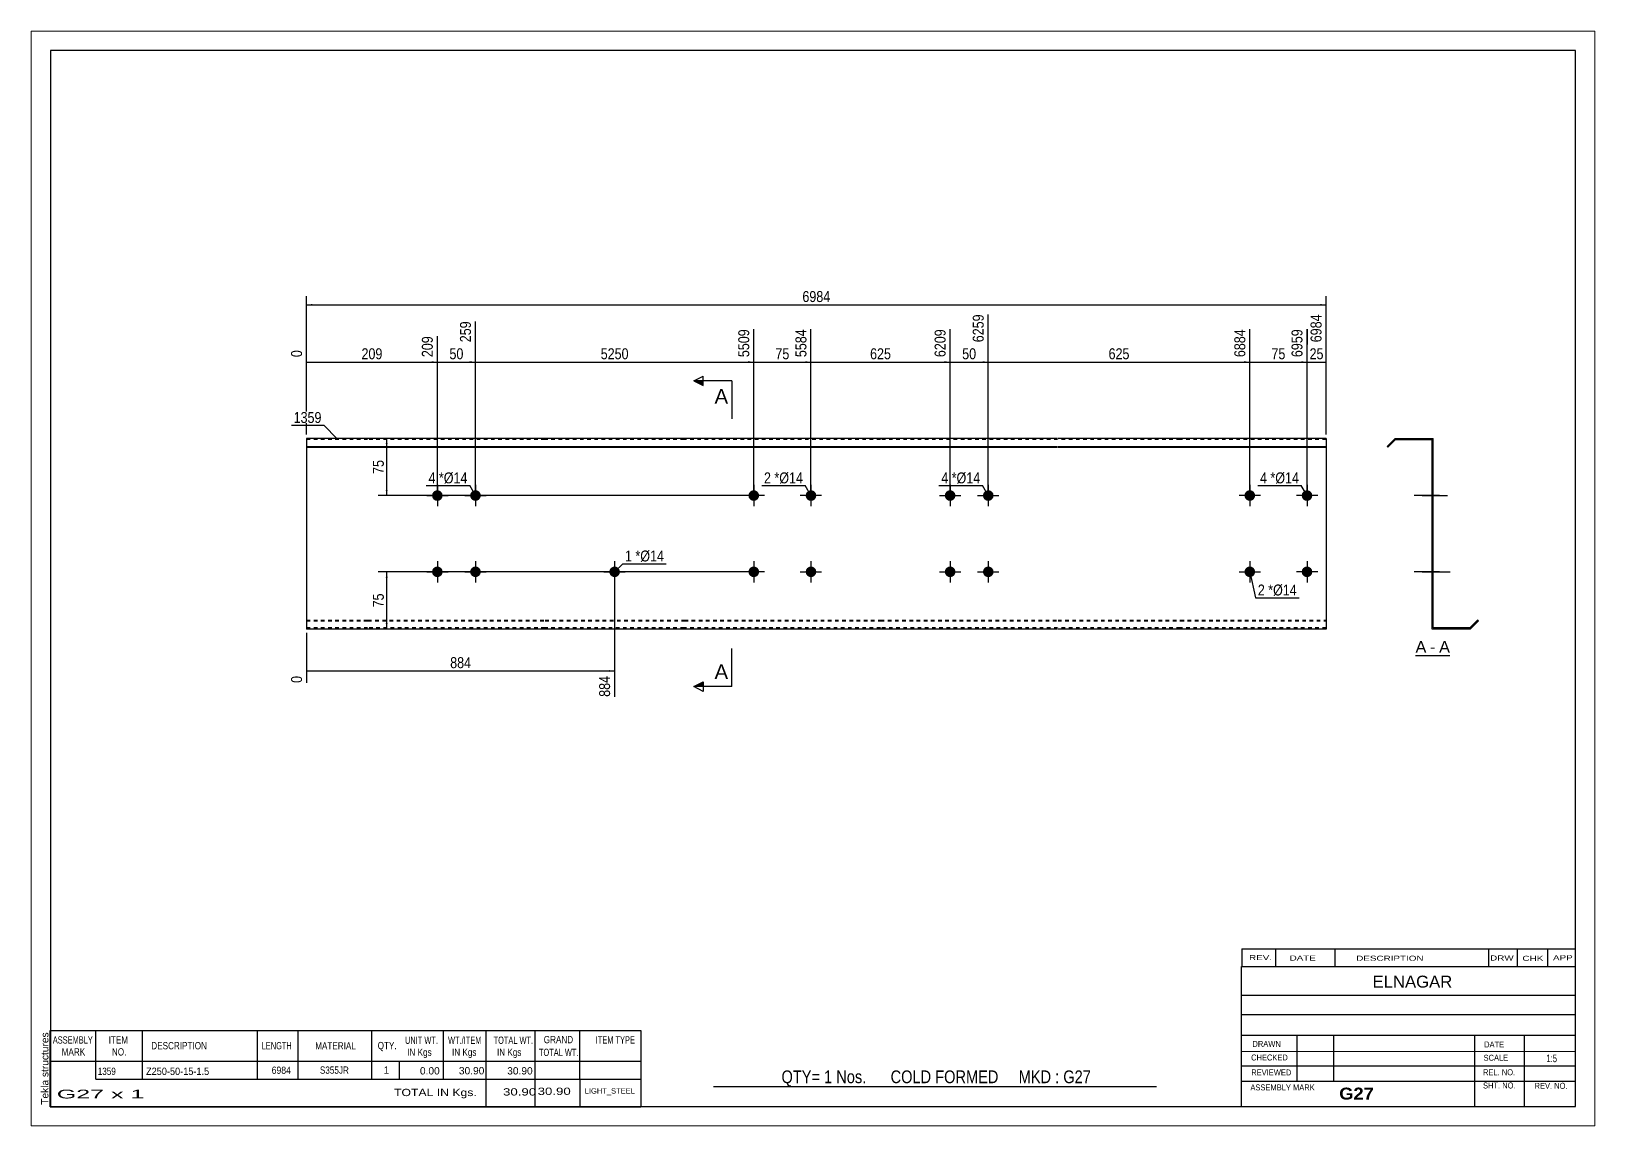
# Paper-space layout 'Layout1' of a CAD drawing. Header units: millimetres. Extents: x 0 to 410, y 0 to 287.
# The model-space entities are those that its viewports show. They can reach past a viewport. Long polylines and large blocks are cut down to what shows.
import ezdxf

# ---------------------------------------------------------------- set-up
doc = ezdxf.new("R2010")
doc.units = ezdxf.units.MM
doc.linetypes.add('DXK_LINE_DOT1', pattern=[1.8814, 0.9407, -0.9407])
doc.layers.add('Viewport layer', color=7, linetype='Continuous', plot=False)
doc.styles.add('Arial', font='ARIAL.TTF', dxfattribs={"height": 0.2})
doc.styles.add('Arial Bold', font='ARIALBD.TTF', dxfattribs={"height": 0.2})
doc.styles.add('Arial Narrow', font='ARIALN.TTF', dxfattribs={"height": 0.2})

# ---------------------------------------------------------------- blocks, each defined once
blk = doc.blocks.new('Unknown-629090250-1645')
at = {"color": 5, "linetype": 'Continuous'}
for p, q in [((332.8, 126.75), (-67.2, 126.75)), ((-67.2, 126.75), (-67.2, -150.25)), ((332.8, -150.25), (332.8, 126.75)), ((-67.2, -150.25), (332.8, -150.25))]:
    blk.add_line(p, q, dxfattribs=at)
at = {"color": 174, "linetype": 'Continuous', "style": 'Arial'}
blk.add_text('Tekla structures', height=1.9102, rotation=90, dxfattribs=at).set_placement((-67.7, -149.75))
blk = doc.blocks.new('Unknown-629090250-12 - 1232')
at = {"color": 7, "linetype": 'Continuous'}
blk.add_line((290.8, -31.95), (299.83, -31.95), dxfattribs=at)
at = {"color": 0, "linetype": 'Continuous'}
blk.add_wipeout([(293.65, -31.2), (293.65, -28), (290.8, -28), (290.8, -31.2)], dxfattribs=at)
blk.add_wipeout([(296.03, -31.2), (296.03, -28), (294.61, -28), (294.61, -31.2)], dxfattribs=at)
at = {"color": 96, "linetype": 'Continuous', "style": 'Arial'}
blk.add_text('A', height=3.06, dxfattribs=at).set_placement((290.8, -31.2))
at = {"color": 0, "linetype": 'Continuous'}
blk.add_wipeout([(299.83, -31.2), (299.83, -28), (296.99, -28), (296.99, -31.2)], dxfattribs=at)
at = {"color": 96, "linetype": 'Continuous', "style": 'Arial'}
for s, p in [('A', (296.99, -31.2)), ('-', (294.61, -31.2))]:
    blk.add_text(s, height=3.06, dxfattribs=at).set_placement(p)
blk = doc.blocks.new('Bolt-629090250-1223 - 1203')
at = {"linetype": 'Continuous'}
blk.add_hatch(color=3, dxfattribs=at).paths.add_polyline_path([(133.67, 10, -1), (130.87, 10, -1)])
at = {"color": 3, "linetype": 'Continuous'}
for p, q in [((132.27, 12.8), (132.27, 7.2)), ((135.07, 10), (129.47, 10))]:
    blk.add_line(p, q, dxfattribs=at)
blk = doc.blocks.new('Part-629090250-1218 - 1203')
at = {"color": 2, "linetype": 'Continuous'}
for p, q in [((0, 25), (0, -25)), ((16, 25), (0, 25)), ((62.49, 25), (16.1, 25)), ((98.98, 25), (62.59, 25)), ((150.46, 25), (99.08, 25)), ((196.95, 25), (150.56, 25)), ((229.05, 25), (197.05, 25)), ((267.35, 25), (229.15, 25)), ((267.35, 25), (267.35, -25)), ((0, 22.88), (16, 22.88)), ((0, 22.67), (16, 22.67)), ((16.1, 22.88), (62.49, 22.88)), ((16.1, 22.67), (62.49, 22.67)), ((62.59, 22.88), (98.98, 22.88)), ((62.59, 22.67), (98.98, 22.67)), ((99.08, 22.88), (150.46, 22.88)), ((99.08, 22.67), (150.46, 22.67)), ((150.56, 22.88), (196.95, 22.88)), ((150.56, 22.67), (196.95, 22.67)), ((197.05, 22.88), (229.05, 22.88)), ((197.05, 22.67), (229.05, 22.67)), ((229.15, 22.88), (267.35, 22.88)), ((229.15, 22.67), (267.35, 22.67)), ((16, -25), (0, -25)), ((62.49, -25), (16.1, -25)), ((98.98, -25), (62.59, -25)), ((150.46, -25), (99.08, -25)), ((196.95, -25), (150.56, -25)), ((229.05, -25), (197.05, -25)), ((267.35, -25), (229.15, -25))]:
    blk.add_line(p, q, dxfattribs=at)
at = {"color": 7, "linetype": 'DXK_LINE_DOT1'}
for p, q in [((16, 24.7), (0, 24.7)), ((62.49, 24.7), (16.1, 24.7)), ((98.98, 24.7), (62.59, 24.7)), ((150.46, 24.7), (99.08, 24.7)), ((196.95, 24.7), (150.56, 24.7)), ((229.05, 24.7), (197.05, 24.7)), ((267.35, 24.7), (229.15, 24.7)), ((0, -22.67), (16, -22.67)), ((0, -22.88), (16, -22.88)), ((16.1, -22.67), (62.49, -22.67)), ((16.1, -22.88), (62.49, -22.88)), ((62.59, -22.67), (98.98, -22.67)), ((62.59, -22.88), (98.98, -22.88)), ((99.08, -22.67), (150.46, -22.67)), ((99.08, -22.88), (150.46, -22.88)), ((150.56, -22.67), (196.95, -22.67)), ((150.56, -22.88), (196.95, -22.88)), ((197.05, -22.67), (229.05, -22.67)), ((197.05, -22.88), (229.05, -22.88)), ((229.15, -22.67), (267.35, -22.67)), ((229.15, -22.88), (267.35, -22.88)), ((16, -24.7), (0, -24.7)), ((62.49, -24.7), (16.1, -24.7)), ((98.98, -24.7), (62.59, -24.7)), ((150.46, -24.7), (99.08, -24.7)), ((196.95, -24.7), (150.56, -24.7)), ((229.05, -24.7), (197.05, -24.7)), ((267.35, -24.7), (229.15, -24.7))]:
    blk.add_line(p, q, dxfattribs=at)
blk = doc.blocks.new('Bolt-629090250-1219 - 1203')
at = {"linetype": 'Continuous'}
for points in [[(170.16, 10, -1), (167.36, 10, -1)], [(180.16, 10, -1), (177.36, 10, -1)], [(170.16, -10, -1), (167.36, -10, -1)], [(180.16, -10, -1), (177.36, -10, -1)]]:
    blk.add_hatch(color=3, dxfattribs=at).paths.add_polyline_path(points)
at = {"color": 3, "linetype": 'Continuous'}
for p, q in [((168.76, 12.8), (168.76, 7.2)), ((178.76, 12.8), (178.76, 7.2)), ((165.96, 10), (171.56, 10)), ((175.96, 10), (181.56, 10)), ((168.76, -7.2), (168.76, -12.8)), ((178.76, -7.2), (178.76, -12.8)), ((165.96, -10), (171.56, -10)), ((175.96, -10), (181.56, -10))]:
    blk.add_line(p, q, dxfattribs=at)
blk = doc.blocks.new('Bolt-629090250-1220 - 1203')
at = {"linetype": 'Continuous'}
blk.add_hatch(color=3, dxfattribs=at).paths.add_polyline_path([(133.67, -10, -1), (130.87, -10, -1)])
at = {"color": 3, "linetype": 'Continuous'}
for p, q in [((132.27, -7.2), (132.27, -12.8)), ((129.47, -10), (135.07, -10))]:
    blk.add_line(p, q, dxfattribs=at)
blk = doc.blocks.new('Bolt-629090250-1221 - 1203')
at = {"linetype": 'Continuous'}
blk.add_hatch(color=3, dxfattribs=at).paths.add_polyline_path([(248.75, -10, -1), (245.95, -10, -1)])
at = {"color": 3, "linetype": 'Continuous'}
for p, q in [((247.35, -7.2), (247.35, -12.8)), ((244.55, -10), (250.15, -10))]:
    blk.add_line(p, q, dxfattribs=at)
blk = doc.blocks.new('Bolt-629090250-1222 - 1203')
at = {"linetype": 'Continuous'}
blk.add_hatch(color=3, dxfattribs=at).paths.add_polyline_path([(248.75, 10, -1), (245.95, 10, -1)])
at = {"color": 3, "linetype": 'Continuous'}
for p, q in [((247.35, 12.8), (247.35, 7.2)), ((250.15, 10), (244.55, 10))]:
    blk.add_line(p, q, dxfattribs=at)
blk = doc.blocks.new('Bolt-629090250-1224 - 1203')
at = {"linetype": 'Continuous'}
for points in [[(118.67, -10, -1), (115.87, -10, -1)], [(263.75, -10, -1), (260.95, -10, -1)]]:
    blk.add_hatch(color=3, dxfattribs=at).paths.add_polyline_path(points)
at = {"color": 3, "linetype": 'Continuous'}
for p, q in [((117.27, -7.2), (117.27, -12.8)), ((262.35, -7.2), (262.35, -12.8)), ((120.07, -10), (114.47, -10)), ((265.15, -10), (259.55, -10))]:
    blk.add_line(p, q, dxfattribs=at)
blk = doc.blocks.new('Bolt-629090250-1225 - 1203')
at = {"linetype": 'Continuous'}
for points in [[(118.67, 10, -1), (115.87, 10, -1)], [(263.75, 10, -1), (260.95, 10, -1)]]:
    blk.add_hatch(color=3, dxfattribs=at).paths.add_polyline_path(points)
at = {"color": 3, "linetype": 'Continuous'}
for p, q in [((117.27, 12.8), (117.27, 7.2)), ((262.35, 12.8), (262.35, 7.2)), ((120.07, 10), (114.47, 10)), ((265.15, 10), (259.55, 10))]:
    blk.add_line(p, q, dxfattribs=at)
blk = doc.blocks.new('Bolt-629090250-1226 - 1203')
at = {"linetype": 'Continuous'}
for points in [[(35.69, 10, -1), (32.89, 10, -1)], [(45.69, 10, -1), (42.89, 10, -1)], [(35.69, -10, -1), (32.89, -10, -1)], [(45.69, -10, -1), (42.89, -10, -1)]]:
    blk.add_hatch(color=3, dxfattribs=at).paths.add_polyline_path(points)
at = {"color": 3, "linetype": 'Continuous'}
for p, q in [((34.29, 12.8), (34.29, 7.2)), ((44.29, 12.8), (44.29, 7.2)), ((31.49, 10), (37.09, 10)), ((41.49, 10), (47.09, 10)), ((34.29, -7.2), (34.29, -12.8)), ((44.29, -7.2), (44.29, -12.8)), ((31.49, -10), (37.09, -10)), ((41.49, -10), (47.09, -10))]:
    blk.add_line(p, q, dxfattribs=at)
blk = doc.blocks.new('Bolt-629090250-1227 - 1203')
at = {"linetype": 'Continuous'}
blk.add_hatch(color=3, dxfattribs=at).paths.add_polyline_path([(82.18, -10, -1), (79.38, -10, -1)])
at = {"color": 3, "linetype": 'Continuous'}
for p, q in [((80.78, -7.2), (80.78, -12.8)), ((77.98, -10), (83.58, -10))]:
    blk.add_line(p, q, dxfattribs=at)
blk = doc.blocks.new('Bolt-629090250-1240 - 1232')
at = {"linetype": 'Continuous'}
blk.add_hatch(color=3, dxfattribs=at).paths.add_polyline_path([(295.47, -11.4), (295.47, -8.6), (295.17, -8.6), (295.17, -11.4)])
blk.add_hatch(color=3, dxfattribs=at).paths.add_polyline_path([(295.47, -11.4), (295.47, -8.6), (295.17, -8.6), (295.17, -11.4)])
at = {"color": 3, "linetype": 'Continuous'}
for p, q in [((297.07, -10), (290.47, -10)), ((297.07, -10), (290.47, -10)), ((295.47, -8.6), (295.17, -8.6)), ((295.47, -8.6), (295.17, -8.6)), ((295.47, -11.4), (295.17, -11.4)), ((295.47, -11.4), (295.17, -11.4))]:
    blk.add_line(p, q, dxfattribs=at)
blk = doc.blocks.new('Part-629090250-1234 - 1232')
at = {"color": 2, "linetype": 'Continuous'}
for p, q in [((285.47, 25), (283.35, 22.88)), ((283.56, 22.67), (285.59, 24.7)), ((285.47, 25), (295.47, 25)), ((285.59, 24.7), (295.17, 24.7)), ((295.17, -25), (295.17, 24.7)), ((295.47, -24.7), (295.47, 25)), ((283.35, 22.88), (283.56, 22.67)), ((305.04, -24.7), (307.08, -22.67)), ((305.17, -25), (307.29, -22.88)), ((307.29, -22.88), (307.08, -22.67)), ((305.17, -25), (295.17, -25)), ((305.04, -24.7), (295.47, -24.7))]:
    blk.add_line(p, q, dxfattribs=at)
blk = doc.blocks.new('Bolt-629090250-1235 - 1232')
at = {"linetype": 'Continuous'}
for points in [[(295.47, 8.6), (295.47, 11.4), (295.17, 11.4), (295.17, 8.6)], [(295.47, 8.6), (295.47, 11.4), (295.17, 11.4), (295.17, 8.6)], [(295.47, -11.4), (295.47, -8.6), (295.17, -8.6), (295.17, -11.4)], [(295.47, -11.4), (295.47, -8.6), (295.17, -8.6), (295.17, -11.4)]]:
    blk.add_hatch(color=3, dxfattribs=at).paths.add_polyline_path(points)
at = {"color": 3, "linetype": 'Continuous'}
for p, q in [((292.57, 10), (299.17, 10)), ((292.57, 10), (299.17, 10)), ((295.17, 11.4), (295.47, 11.4)), ((295.17, 11.4), (295.47, 11.4)), ((295.17, 8.6), (295.47, 8.6)), ((295.17, 8.6), (295.47, 8.6)), ((292.57, -10), (299.17, -10)), ((292.57, -10), (299.17, -10)), ((295.17, -8.6), (295.47, -8.6)), ((295.17, -8.6), (295.47, -8.6)), ((295.17, -11.4), (295.47, -11.4)), ((295.17, -11.4), (295.47, -11.4))]:
    blk.add_line(p, q, dxfattribs=at)
blk = doc.blocks.new('Bolt-629090250-1236 - 1232')
at = {"linetype": 'Continuous'}
blk.add_hatch(color=3, dxfattribs=at).paths.add_polyline_path([(295.47, -11.4), (295.47, -8.6), (295.17, -8.6), (295.17, -11.4)])
at = {"color": 3, "linetype": 'Continuous'}
for p, q in [((293.27, -10), (299.87, -10)), ((295.17, -8.6), (295.47, -8.6)), ((295.17, -11.4), (295.47, -11.4))]:
    blk.add_line(p, q, dxfattribs=at)
blk = doc.blocks.new('Bolt-629090250-1237 - 1232')
at = {"linetype": 'Continuous'}
blk.add_hatch(color=3, dxfattribs=at).paths.add_polyline_path([(295.47, -11.4), (295.47, -8.6), (295.17, -8.6), (295.17, -11.4)])
at = {"color": 3, "linetype": 'Continuous'}
for p, q in [((293.27, -10), (299.87, -10)), ((295.17, -8.6), (295.47, -8.6)), ((295.17, -11.4), (295.47, -11.4))]:
    blk.add_line(p, q, dxfattribs=at)
blk = doc.blocks.new('Bolt-629090250-1238 - 1232')
at = {"linetype": 'Continuous'}
blk.add_hatch(color=3, dxfattribs=at).paths.add_polyline_path([(295.47, 8.6), (295.47, 11.4), (295.17, 11.4), (295.17, 8.6)])
at = {"color": 3, "linetype": 'Continuous'}
for p, q in [((297.07, 10), (290.47, 10)), ((295.47, 11.4), (295.17, 11.4)), ((295.47, 8.6), (295.17, 8.6))]:
    blk.add_line(p, q, dxfattribs=at)
blk = doc.blocks.new('Bolt-629090250-1239 - 1232')
at = {"linetype": 'Continuous'}
blk.add_hatch(color=3, dxfattribs=at).paths.add_polyline_path([(295.47, 8.6), (295.47, 11.4), (295.17, 11.4), (295.17, 8.6)])
at = {"color": 3, "linetype": 'Continuous'}
for p, q in [((297.07, 10), (290.47, 10)), ((295.47, 11.4), (295.17, 11.4)), ((295.47, 8.6), (295.17, 8.6))]:
    blk.add_line(p, q, dxfattribs=at)
blk = doc.blocks.new('Bolt-629090250-1241 - 1232')
at = {"linetype": 'Continuous'}
blk.add_hatch(color=3, dxfattribs=at).paths.add_polyline_path([(295.47, 8.6), (295.47, 11.4), (295.17, 11.4), (295.17, 8.6)])
blk.add_hatch(color=3, dxfattribs=at).paths.add_polyline_path([(295.47, 8.6), (295.47, 11.4), (295.17, 11.4), (295.17, 8.6)])
at = {"color": 3, "linetype": 'Continuous'}
for p, q in [((297.07, 10), (290.47, 10)), ((297.07, 10), (290.47, 10)), ((295.47, 11.4), (295.17, 11.4)), ((295.47, 11.4), (295.17, 11.4)), ((295.47, 8.6), (295.17, 8.6)), ((295.47, 8.6), (295.17, 8.6))]:
    blk.add_line(p, q, dxfattribs=at)
blk = doc.blocks.new('Bolt-629090250-1242 - 1232')
at = {"linetype": 'Continuous'}
for points in [[(295.47, 8.6), (295.47, 11.4), (295.17, 11.4), (295.17, 8.6)], [(295.47, 8.6), (295.47, 11.4), (295.17, 11.4), (295.17, 8.6)], [(295.47, -11.4), (295.47, -8.6), (295.17, -8.6), (295.17, -11.4)], [(295.47, -11.4), (295.47, -8.6), (295.17, -8.6), (295.17, -11.4)]]:
    blk.add_hatch(color=3, dxfattribs=at).paths.add_polyline_path(points)
at = {"color": 3, "linetype": 'Continuous'}
for p, q in [((292.57, 10), (299.17, 10)), ((292.57, 10), (299.17, 10)), ((295.17, 11.4), (295.47, 11.4)), ((295.17, 11.4), (295.47, 11.4)), ((295.17, 8.6), (295.47, 8.6)), ((295.17, 8.6), (295.47, 8.6)), ((292.57, -10), (299.17, -10)), ((292.57, -10), (299.17, -10)), ((295.17, -8.6), (295.47, -8.6)), ((295.17, -8.6), (295.47, -8.6)), ((295.17, -11.4), (295.47, -11.4)), ((295.17, -11.4), (295.47, -11.4))]:
    blk.add_line(p, q, dxfattribs=at)
blk = doc.blocks.new('Bolt-629090250-1243 - 1232')
at = {"linetype": 'Continuous'}
blk.add_hatch(color=3, dxfattribs=at).paths.add_polyline_path([(295.47, -11.4), (295.47, -8.6), (295.17, -8.6), (295.17, -11.4)])
at = {"color": 3, "linetype": 'Continuous'}
for p, q in [((293.27, -10), (299.87, -10)), ((295.17, -8.6), (295.47, -8.6)), ((295.17, -11.4), (295.47, -11.4))]:
    blk.add_line(p, q, dxfattribs=at)
blk = doc.blocks.new('StraightDimension-629090250-1254 - 1203')
at = {"linetype": 'Continuous'}
blk.add_hatch(color=7, dxfattribs=at).paths.add_polyline_path([(265.85, 45.25), (267.35, 45), (265.85, 44.75)])
at = {"color": 7, "linetype": 'Continuous'}
for p, q in [((267.35, 26), (267.35, 57.51)), ((262.35, 11), (262.35, 53.61)), ((262.35, 45), (267.35, 45))]:
    blk.add_line(p, q, dxfattribs=at)
at = {"color": 0}
blk.add_wipeout([(267.27, 45.15), (267.27, 49.35), (262.42, 49.35), (262.42, 45.15)], dxfattribs=at)
at = {"color": 0, "linetype": 'Continuous'}
blk.add_wipeout([(266.75, 58.11), (262.55, 58.11), (262.55, 49.6), (266.75, 49.6)], dxfattribs=at)
at = {"color": 3, "linetype": 'Continuous', "style": 'Arial Narrow'}
blk.add_text('6984', height=2.863, rotation=90.0002, dxfattribs=at).set_placement((266.15, 50.2))
at = {"color": 3, "style": 'Arial Narrow'}
blk.add_text('25', height=2.863, dxfattribs=at).set_placement((263.02, 45.75))
blk = doc.blocks.new('StraightDimension-629090250-1304 - 1203')
at = {"linetype": 'Continuous'}
for points in [[(20.75, 23.5), (21, 25), (21.25, 23.5)], [(21.25, 11.5), (21, 10), (20.75, 11.5)]]:
    blk.add_hatch(color=7, dxfattribs=at).paths.add_polyline_path(points)
at = {"color": 7, "linetype": 'Continuous'}
for p, q in [((33.29, 25), (18.75, 25)), ((21, 10), (21, 25)), ((116.27, 10), (18.75, 10))]:
    blk.add_line(p, q, dxfattribs=at)
at = {"color": 0}
blk.add_wipeout([(20.85, 19.93), (16.65, 19.93), (16.65, 15.07), (20.85, 15.07)], dxfattribs=at)
at = {"color": 3, "style": 'Arial Narrow'}
blk.add_text('75', height=2.863, rotation=90.0002, dxfattribs=at).set_placement((20.25, 15.67))
blk = doc.blocks.new('StraightDimension-629090250-1255 - 1203')
at = {"linetype": 'Continuous'}
blk.add_hatch(color=7, dxfattribs=at).paths.add_polyline_path([(260.85, 45.25), (262.35, 45), (260.85, 44.75)])
at = {"color": 7, "linetype": 'Continuous'}
for p, q in [((247.35, 11), (247.35, 53.61)), ((262.35, 11), (262.35, 53.61)), ((247.35, 45), (262.35, 45))]:
    blk.add_line(p, q, dxfattribs=at)
at = {"color": 0}
blk.add_wipeout([(257.27, 45.15), (257.27, 49.35), (252.42, 49.35), (252.42, 45.15)], dxfattribs=at)
at = {"color": 0, "linetype": 'Continuous'}
blk.add_wipeout([(261.75, 54.21), (257.55, 54.21), (257.55, 45.7), (261.75, 45.7)], dxfattribs=at)
at = {"color": 3, "linetype": 'Continuous', "style": 'Arial Narrow'}
blk.add_text('6959', height=2.863, rotation=90.0002, dxfattribs=at).set_placement((261.15, 46.3))
at = {"color": 3, "style": 'Arial Narrow'}
blk.add_text('75', height=2.863, dxfattribs=at).set_placement((253.02, 45.75))
blk = doc.blocks.new('StraightDimension-629090250-1256 - 1203')
at = {"linetype": 'Continuous'}
blk.add_hatch(color=7, dxfattribs=at).paths.add_polyline_path([(245.85, 45.25), (247.35, 45), (245.85, 44.75)])
at = {"color": 7, "linetype": 'Continuous'}
for p, q in [((178.76, 11), (178.76, 57.51)), ((247.35, 11), (247.35, 53.61)), ((178.76, 45), (247.35, 45))]:
    blk.add_line(p, q, dxfattribs=at)
at = {"color": 0, "linetype": 'Continuous'}
blk.add_wipeout([(246.75, 54.21), (242.55, 54.21), (242.55, 45.7), (246.75, 45.7)], dxfattribs=at)
at = {"color": 0}
blk.add_wipeout([(216.39, 45.15), (216.39, 49.35), (209.71, 49.35), (209.71, 45.15)], dxfattribs=at)
at = {"color": 3, "linetype": 'Continuous', "style": 'Arial Narrow'}
blk.add_text('6884', height=2.863, rotation=90.0002, dxfattribs=at).set_placement((246.15, 46.3))
at = {"color": 3, "style": 'Arial Narrow'}
blk.add_text('625', height=2.863, dxfattribs=at).set_placement((210.31, 45.75))
blk = doc.blocks.new('StraightDimension-629090250-1257 - 1203')
at = {"linetype": 'Continuous'}
blk.add_hatch(color=7, dxfattribs=at).paths.add_polyline_path([(177.26, 45.25), (178.76, 45), (177.26, 44.75)])
at = {"color": 7, "linetype": 'Continuous'}
for p, q in [((178.76, 11), (178.76, 57.51)), ((168.76, 11), (168.76, 53.61)), ((168.76, 45), (178.76, 45))]:
    blk.add_line(p, q, dxfattribs=at)
at = {"color": 0}
blk.add_wipeout([(176.19, 45.15), (176.19, 49.35), (171.33, 49.35), (171.33, 45.15)], dxfattribs=at)
at = {"color": 0, "linetype": 'Continuous'}
blk.add_wipeout([(178.16, 58.11), (173.96, 58.11), (173.96, 49.6), (178.16, 49.6)], dxfattribs=at)
at = {"color": 3, "linetype": 'Continuous', "style": 'Arial Narrow'}
blk.add_text('6259', height=2.863, rotation=90.0002, dxfattribs=at).set_placement((177.56, 50.2))
at = {"color": 3, "style": 'Arial Narrow'}
blk.add_text('50', height=2.863, dxfattribs=at).set_placement((171.93, 45.75))
blk = doc.blocks.new('StraightDimension-629090250-1258 - 1203')
at = {"linetype": 'Continuous'}
blk.add_hatch(color=7, dxfattribs=at).paths.add_polyline_path([(167.26, 45.25), (168.76, 45), (167.26, 44.75)])
at = {"color": 7, "linetype": 'Continuous'}
for p, q in [((132.27, 11), (132.27, 53.61)), ((168.76, 11), (168.76, 53.61)), ((132.27, 45), (168.76, 45))]:
    blk.add_line(p, q, dxfattribs=at)
at = {"color": 0, "linetype": 'Continuous'}
blk.add_wipeout([(168.16, 54.21), (163.96, 54.21), (163.96, 45.7), (168.16, 45.7)], dxfattribs=at)
at = {"color": 0}
blk.add_wipeout([(153.86, 45.15), (153.86, 49.35), (147.17, 49.35), (147.17, 45.15)], dxfattribs=at)
at = {"color": 3, "linetype": 'Continuous', "style": 'Arial Narrow'}
blk.add_text('6209', height=2.863, rotation=90.0002, dxfattribs=at).set_placement((167.56, 46.3))
at = {"color": 3, "style": 'Arial Narrow'}
blk.add_text('625', height=2.863, dxfattribs=at).set_placement((147.77, 45.75))
blk = doc.blocks.new('StraightDimension-629090250-1259 - 1203')
at = {"linetype": 'Continuous'}
blk.add_hatch(color=7, dxfattribs=at).paths.add_polyline_path([(130.77, 45.25), (132.27, 45), (130.77, 44.75)])
at = {"color": 7, "linetype": 'Continuous'}
for p, q in [((117.27, 11), (117.27, 53.61)), ((132.27, 11), (132.27, 53.61)), ((117.27, 45), (132.27, 45))]:
    blk.add_line(p, q, dxfattribs=at)
at = {"color": 0}
blk.add_wipeout([(127.2, 45.15), (127.2, 49.35), (122.34, 49.35), (122.34, 45.15)], dxfattribs=at)
at = {"color": 0, "linetype": 'Continuous'}
blk.add_wipeout([(131.67, 54.21), (127.47, 54.21), (127.47, 45.7), (131.67, 45.7)], dxfattribs=at)
at = {"color": 3, "linetype": 'Continuous', "style": 'Arial Narrow'}
blk.add_text('5584', height=2.863, rotation=90.0002, dxfattribs=at).set_placement((131.07, 46.3))
at = {"color": 3, "style": 'Arial Narrow'}
blk.add_text('75', height=2.863, dxfattribs=at).set_placement((122.94, 45.75))
blk = doc.blocks.new('StraightDimension-629090250-1260 - 1203')
at = {"linetype": 'Continuous'}
blk.add_hatch(color=7, dxfattribs=at).paths.add_polyline_path([(115.77, 45.25), (117.27, 45), (115.77, 44.75)])
at = {"color": 7, "linetype": 'Continuous'}
for p, q in [((44.29, 11), (44.29, 55.68)), ((117.27, 11), (117.27, 53.61)), ((44.29, 45), (117.27, 45))]:
    blk.add_line(p, q, dxfattribs=at)
at = {"color": 0, "linetype": 'Continuous'}
blk.add_wipeout([(116.67, 54.21), (112.47, 54.21), (112.47, 45.7), (116.67, 45.7)], dxfattribs=at)
at = {"color": 0}
blk.add_wipeout([(85.04, 45.15), (85.04, 49.35), (76.53, 49.35), (76.53, 45.15)], dxfattribs=at)
at = {"color": 3, "linetype": 'Continuous', "style": 'Arial Narrow'}
blk.add_text('5509', height=2.863, rotation=90.0002, dxfattribs=at).set_placement((116.07, 46.3))
at = {"color": 3, "style": 'Arial Narrow'}
blk.add_text('5250', height=2.863, dxfattribs=at).set_placement((77.13, 45.75))
blk = doc.blocks.new('StraightDimension-629090250-1261 - 1203')
at = {"linetype": 'Continuous'}
blk.add_hatch(color=7, dxfattribs=at).paths.add_polyline_path([(42.79, 45.25), (44.29, 45), (42.79, 44.75)])
at = {"color": 7, "linetype": 'Continuous'}
for p, q in [((44.29, 11), (44.29, 55.68)), ((34.29, 11), (34.29, 51.78)), ((34.29, 45), (44.29, 45))]:
    blk.add_line(p, q, dxfattribs=at)
at = {"color": 0}
blk.add_wipeout([(41.72, 45.15), (41.72, 49.35), (36.87, 49.35), (36.87, 45.15)], dxfattribs=at)
at = {"color": 0, "linetype": 'Continuous'}
blk.add_wipeout([(43.69, 56.28), (39.49, 56.28), (39.49, 49.6), (43.69, 49.6)], dxfattribs=at)
at = {"color": 3, "linetype": 'Continuous', "style": 'Arial Narrow'}
blk.add_text('259', height=2.863, rotation=90.0002, dxfattribs=at).set_placement((43.09, 50.2))
at = {"color": 3, "style": 'Arial Narrow'}
blk.add_text('50', height=2.863, dxfattribs=at).set_placement((37.47, 45.75))
blk = doc.blocks.new('StraightDimension-629090250-1262 - 1203')
at = {"linetype": 'Continuous'}
blk.add_hatch(color=7, dxfattribs=at).paths.add_polyline_path([(32.79, 45.25), (34.29, 45), (32.79, 44.75)])
at = {"color": 7, "linetype": 'Continuous'}
for p, q in [((34.29, 11), (34.29, 51.78)), ((0, 26), (0, 48.13)), ((0, 45), (34.29, 45))]:
    blk.add_line(p, q, dxfattribs=at)
at = {"color": 0}
blk.add_wipeout([(20.49, 45.15), (20.49, 49.35), (13.8, 49.35), (13.8, 45.15)], dxfattribs=at)
at = {"color": 0, "linetype": 'Continuous'}
for points in [[(33.69, 52.38), (29.49, 52.38), (29.49, 45.7), (33.69, 45.7)], [(-0.6, 48.73), (-4.8, 48.73), (-4.8, 45.7), (-0.6, 45.7)]]:
    blk.add_wipeout(points, dxfattribs=at)
at = {"color": 3, "linetype": 'Continuous', "style": 'Arial Narrow'}
for s, height, p in [('209', 2.863, (33.09, 46.3)), ('0', 2.86, (-1.2, 46.3))]:
    blk.add_text(s, height=height, rotation=90.0002, dxfattribs=at).set_placement(p)
at = {"color": 3, "style": 'Arial Narrow'}
blk.add_text('209', height=2.863, dxfattribs=at).set_placement((14.4, 45.75))
blk = doc.blocks.new('StraightDimension-629090250-1299 - 1203')
at = {"linetype": 'Continuous'}
blk.add_hatch(color=7, dxfattribs=at).paths.add_polyline_path([(79.28, -35.75), (80.78, -36), (79.28, -36.25)])
at = {"color": 7, "linetype": 'Continuous'}
for p, q in [((80.78, -11), (80.78, -42.78)), ((0, -26), (0, -39.13)), ((0, -36), (80.78, -36))]:
    blk.add_line(p, q, dxfattribs=at)
at = {"color": 0}
blk.add_wipeout([(43.73, -35.85), (43.73, -31.65), (37.05, -31.65), (37.05, -35.85)], dxfattribs=at)
at = {"color": 0, "linetype": 'Continuous'}
for points in [[(-0.6, -36.7), (-4.8, -36.7), (-4.8, -39.73), (-0.6, -39.73)], [(80.18, -36.7), (75.98, -36.7), (75.98, -43.38), (80.18, -43.38)]]:
    blk.add_wipeout(points, dxfattribs=at)
at = {"color": 3, "style": 'Arial Narrow'}
blk.add_text('884', height=2.863, dxfattribs=at).set_placement((37.65, -35.25))
at = {"color": 3, "linetype": 'Continuous', "style": 'Arial Narrow'}
for s, height, p in [('0', 2.86, (-1.2, -39.13)), ('884', 2.863, (79.58, -42.78))]:
    blk.add_text(s, height=height, rotation=90.0002, dxfattribs=at).set_placement(p)
blk = doc.blocks.new('StraightDimension-629090250-1310 - 1203')
at = {"linetype": 'Continuous'}
for points in [[(20.75, -11.5), (21, -10), (21.25, -11.5)], [(21.25, -23.5), (21, -25), (20.75, -23.5)]]:
    blk.add_hatch(color=7, dxfattribs=at).paths.add_polyline_path(points)
at = {"color": 7, "linetype": 'Continuous'}
for p, q in [((116.27, -10), (18.75, -10)), ((21, -25), (21, -10)), ((33.29, -25), (18.75, -25))]:
    blk.add_line(p, q, dxfattribs=at)
at = {"color": 0}
blk.add_wipeout([(20.85, -15.07), (16.65, -15.07), (16.65, -19.93), (20.85, -19.93)], dxfattribs=at)
at = {"color": 3, "style": 'Arial Narrow'}
blk.add_text('75', height=2.863, rotation=90.0002, dxfattribs=at).set_placement((20.25, -19.33))
blk = doc.blocks.new('StraightDimension-629090250-1317 - 1203')
at = {"linetype": 'Continuous'}
for points in [[(1.5, 59.75), (0, 60), (1.5, 60.25)], [(265.85, 60.25), (267.35, 60), (265.85, 59.75)]]:
    blk.add_hatch(color=7, dxfattribs=at).paths.add_polyline_path(points)
at = {"color": 7, "linetype": 'Continuous'}
for p, q in [((0, 26), (0, 62.25)), ((267.35, 26), (267.35, 62.25)), ((0, 60), (267.35, 60))]:
    blk.add_line(p, q, dxfattribs=at)
at = {"color": 0}
blk.add_wipeout([(137.93, 60.15), (137.93, 64.35), (129.42, 64.35), (129.42, 60.15)], dxfattribs=at)
at = {"color": 3, "style": 'Arial Narrow'}
blk.add_text('6984', height=2.863, dxfattribs=at).set_placement((130.02, 60.75))
blk = doc.blocks.new('CBS_BOM-629090250-1672')
at = {"color": 7, "linetype": 'Continuous'}
for p, q in [((-67.23, -138.28), (-67.23, -130.28)), ((-67.23, -130.28), (87.69, -130.28)), ((-55.23, -138.28), (-55.23, -130.28)), ((-43.04, -138.28), (-43.04, -130.28)), ((-12.88, -138.28), (-12.88, -130.28)), ((-2.2, -138.28), (-2.2, -130.28)), ((17.12, -138.28), (17.12, -130.28)), ((35.92, -138.28), (35.92, -130.28)), ((47.13, -138.28), (47.13, -130.28)), ((59.92, -138.28), (59.92, -130.28)), ((71.67, -138.28), (71.67, -130.28)), ((87.69, -130.29), (87.69, -138.27)), ((-67.23, -138.28), (87.69, -138.28)), ((-67.23, -143.08), (-67.23, -138.28)), ((-55.23, -143.08), (-55.23, -138.28)), ((-43.04, -143.08), (-43.04, -138.28)), ((-12.88, -143.08), (-12.88, -138.28)), ((-2.2, -143.08), (-2.2, -138.28)), ((17.12, -143.08), (17.12, -138.28)), ((24.38, -143.08), (24.38, -138.28)), ((35.92, -143.08), (35.92, -138.28)), ((47.13, -143.08), (47.13, -138.28)), ((59.92, -143.08), (59.92, -138.28)), ((71.69, -143.08), (71.69, -138.28)), ((87.69, -138.28), (87.69, -143.08)), ((-67.23, -150.28), (-67.23, -143.1)), ((-55.23, -143.08), (87.69, -143.08)), ((47.13, -150.28), (47.13, -143.1)), ((59.92, -150.28), (59.92, -143.1)), ((71.73, -150.28), (71.73, -143.1)), ((87.69, -143.08), (87.69, -150.28)), ((-67.23, -150.28), (87.69, -150.28))]:
    blk.add_line(p, q, dxfattribs=at)
at = {"color": 3, "linetype": 'Continuous', "style": 'Arial'}
for s, height, width, p in [('ASSEMBLY', 1.91, 0.7, (-66.55, -133.71)), ('MARK', 1.91, 0.8, (-64.23, -136.84)), ('ITEM', 1.91, 0.8, (-51.9, -133.71)), ('NO.', 1.91, 0.8, (-51.05, -136.84)), ('DESCRIPTION', 1.9102, 0.8, (-40.72, -135.21)), ('LENGTH', 1.91, 0.7, (-11.77, -135.21)), ('MATERIAL', 1.91, 0.8, (2.25, -135.26)), ('QTY.', 1.91, 0.8, (18.64, -135.18)), ('UNIT WT.', 1.91, 0.7, (25.81, -133.78)), ('IN Kgs', 1.91, 0.8, (26.39, -136.92)), ('WT./ITEM', 1.91, 0.7, (37.1, -133.78)), ('IN Kgs', 1.91, 0.8, (38.14, -136.92)), ('TOTAL WT.', 1.91, 0.7, (49.04, -133.78)), ('IN Kgs', 1.91, 0.8, (49.93, -136.92)), ('TOTAL WT.', 1.91, 0.7, (60.93, -136.96)), ('GRAND', 1.91, 0.8, (62.19, -133.62)), ('ITEM TYPE', 1.91, 0.7, (75.83, -133.7))]:
    blk.add_text(s, height=height, dxfattribs=dict(at, width=width)).set_placement(p)
at = {"color": 7, "linetype": 'Continuous', "style": 'Arial'}
for s, height, width, p in [('1359', 1.91, 0.8, (-54.77, -141.93)), ('Z250-50-15-1.5', 1.9102, 0.9, (-42.1, -141.93)), ('6984', 1.91, 0.85, (-9.16, -141.65)), ('S355JR', 1.91, 0.8, (3.49, -141.62))]:
    blk.add_text(s, height=height, dxfattribs=dict(at, width=width)).set_placement(p)
for s, p in [('1', (20.21, -141.62)), ('0.00', (29.72, -141.81)), ('30.90', (39.94, -141.78)), ('30.90', (52.61, -141.81))]:
    blk.add_text(s, height=1.91, dxfattribs=at).set_placement(p)
at = {"color": 6, "linetype": 'Continuous', "style": 'Arial'}
for s, height, width, p in [('G27 x 1', 2.292, 2.05, (-65.51, -148.09)), ('TOTAL IN Kgs.', 1.9102, 1.2, (22.93, -147.48)), ('30.90', 1.91, 1.3, (51.52, -147.33)), ('30.90', 1.91, 1.3, (60.59, -147.17))]:
    blk.add_text(s, height=height, dxfattribs=dict(at, width=width)).set_placement(p)
blk.add_text('LIGHT_STEEL', height=1.4135, dxfattribs=at).set_placement((72.94, -146.83))
blk = doc.blocks.new('CBS_CALLOFF-629090250-1673')
at = {"color": 7, "linetype": 'Continuous'}
blk.add_line((106.68, -144.98), (222.91, -145), dxfattribs=at)
at = {"color": 3, "linetype": 'Continuous', "style": 'Arial Narrow'}
blk.add_text('QTY= 1 Nos.      COLD FORMED     MKD : G27', height=3.3405, dxfattribs=at).set_placement((124.54, -144.09))
blk = doc.blocks.new('CBS_NAME_BLOG-629090250-1674')
at = {"color": 7, "linetype": 'Continuous'}
for p, q in [((245.21, -113.5), (332.73, -113.5)), ((245.21, -150.21), (245.21, -113.5)), ((245.21, -121.04), (332.73, -121.04)), ((245.28, -126.09), (332.8, -126.09)), ((245.21, -131.46), (332.73, -131.46)), ((259.73, -143.57), (259.73, -131.47)), ((269.42, -143.54), (269.42, -131.47)), ((306.33, -150.21), (306.33, -131.48)), ((319.38, -150.21), (319.38, -131.47)), ((245.22, -135.76), (332.8, -135.74)), ((245.21, -139.51), (332.73, -139.51)), ((245.21, -143.55), (332.73, -143.55)), ((245.21, -150.25), (332.8, -150.25))]:
    blk.add_line(p, q, dxfattribs=at)
at = {"color": 3, "linetype": 'Continuous', "style": 'Arial'}
blk.add_text('ELNAGAR', height=3.133, dxfattribs=at).set_placement((279.53, -119.03))
at = {"color": 3, "linetype": 'Continuous'}
for s, height, style, width, p in [('DRAWN', 1.566, 'Arial', 0.9, (248.04, -134.57)), ('DATE', 1.566, 'Arial', 0.9, (308.8, -134.73)), ('CHECKED', 1.566, 'Arial', 0.9, (247.69, -138.14)), ('SCALE', 1.566, 'Arial', 0.9, (308.65, -138.21)), ('1:5', 1.957, 'Arial Narrow', 0.9, (325.1, -138.57)), ('REVIEWED', 1.566, 'Arial', 0.9, (247.73, -142.06)), ('REL. NO.', 1.566, 'Arial', 0.9, (308.51, -142.01)), ('ASSEMBLY MARK', 1.5663, 'Arial', 0.9, (247.51, -145.99)), ('G27', 3.131, 'Arial Bold', 1.1, (270.79, -148.39)), ('SHT. NO.', 1.566, 'Arial', 0.9, (308.51, -145.48)), ('REV. NO.', 1.566, 'Arial', 0.9, (322.03, -145.57))]:
    blk.add_text(s, height=height, dxfattribs=dict(at, style=style, width=width)).set_placement(p)
blk = doc.blocks.new('CBS_REVISION-629090250-1675')
at = {"color": 7, "linetype": 'Continuous'}
for p, q in [((245.29, -108.87), (332.79, -108.87)), ((245.29, -108.87), (245.29, -113.5)), ((254.09, -108.87), (254.09, -113.5)), ((269.68, -108.87), (269.68, -113.44)), ((309.94, -108.87), (309.94, -113.5)), ((317.48, -108.87), (317.48, -113.5)), ((325.43, -108.87), (325.43, -113.5)), ((245.29, -113.5), (332.79, -113.5))]:
    blk.add_line(p, q, dxfattribs=at)
at = {"color": 7, "style": 'Arial Narrow', "width": 1.7}
for s, height, p in [('REV.', 1.326, (247.15, -111.82)), ('DATE', 1.326, (257.78, -111.94)), ('DESCRIPTION', 1.3257, (275.26, -111.99)), ('DRW', 1.326, (310.37, -111.93)), ('CHK', 1.326, (318.86, -112.02)), ('APP', 1.326, (326.86, -111.87))]:
    blk.add_text(s, height=height, dxfattribs=at).set_placement(p)
blk = doc.blocks.new('MarkSet-629090250-1336 - 1203')
at = {"color": 0}
blk.add_wipeout([(251.27, -16.2), (251.27, -13.2), (249.45, -13.2), (249.45, -16.2)], dxfattribs=at)
blk.add_wipeout([(251.27, -16.2), (251.27, -13.2), (249.45, -13.2), (249.45, -16.2)], dxfattribs=at)
at = {"color": 7, "linetype": 'Continuous'}
blk.add_line((247.35, -10), (248.85, -16.8), dxfattribs=at)
at = {"color": 0}
blk.add_wipeout([(253.45, -16.2), (253.45, -13.2), (252.17, -13.2), (252.17, -16.2)], dxfattribs=at)
blk.add_wipeout([(253.45, -16.2), (253.45, -13.2), (252.17, -13.2), (252.17, -16.2)], dxfattribs=at)
at = {"color": 3, "style": 'Arial Narrow'}
blk.add_text('2', height=2.86, dxfattribs=at).set_placement((249.45, -16.2))
at = {"color": 0}
blk.add_wipeout([(259.66, -16.2), (259.66, -13.2), (253.45, -13.2), (253.45, -16.2)], dxfattribs=at)
blk.add_wipeout([(259.66, -16.2), (259.66, -13.2), (253.45, -13.2), (253.45, -16.2)], dxfattribs=at)
at = {"color": 7, "linetype": 'Continuous'}
blk.add_line((248.85, -16.8), (260.26, -16.8), dxfattribs=at)
at = {"color": 3, "style": 'Arial Narrow'}
for s, height, p in [('*', 2.86, (252.17, -16.2)), ('Ø14', 2.863, (253.45, -16.2))]:
    blk.add_text(s, height=height, dxfattribs=at).set_placement(p)
blk = doc.blocks.new('Mark-629090250-1346 - 1203')
at = {"color": 0}
blk.add_wipeout([(85.33, -7.28), (85.33, -4.28), (83.5, -4.28), (83.5, -7.28)], dxfattribs=at)
blk.add_wipeout([(85.33, -7.28), (85.33, -4.28), (83.5, -4.28), (83.5, -7.28)], dxfattribs=at)
at = {"color": 7, "linetype": 'Continuous'}
blk.add_line((80.78, -10), (82.9, -7.88), dxfattribs=at)
at = {"color": 0}
blk.add_wipeout([(87.51, -7.28), (87.51, -4.28), (86.23, -4.28), (86.23, -7.28)], dxfattribs=at)
blk.add_wipeout([(87.51, -7.28), (87.51, -4.28), (86.23, -4.28), (86.23, -7.28)], dxfattribs=at)
at = {"color": 3, "style": 'Arial Narrow'}
blk.add_text('1', height=2.86, dxfattribs=at).set_placement((83.5, -7.28))
at = {"color": 0}
blk.add_wipeout([(93.72, -7.28), (93.72, -4.28), (87.51, -4.28), (87.51, -7.28)], dxfattribs=at)
blk.add_wipeout([(93.72, -7.28), (93.72, -4.28), (87.51, -4.28), (87.51, -7.28)], dxfattribs=at)
at = {"color": 7, "linetype": 'Continuous'}
blk.add_line((82.9, -7.88), (94.32, -7.88), dxfattribs=at)
at = {"color": 3, "style": 'Arial Narrow'}
for s, height, p in [('*', 2.86, (86.23, -7.28)), ('Ø14', 2.863, (87.51, -7.28))]:
    blk.add_text(s, height=height, dxfattribs=at).set_placement(p)
blk = doc.blocks.new('SectionMark-629090250-1252 - 1203')
at = {"linetype": 'Continuous'}
for points in [[(104.03, 40.1), (104.03, 38.85), (101.53, 40.1)], [(104.03, -38.85), (104.03, -40.1), (101.53, -40.1)]]:
    blk.add_hatch(color=30, dxfattribs=at).paths.add_polyline_path(points)
at = {"color": 30, "linetype": 'Continuous'}
for p, q in [((101.53, 40.1), (104.03, 41.35)), ((104.03, 38.85), (104.03, 41.35)), ((101.53, 40.1), (104.03, 38.85)), ((101.53, -40.1), (104.03, -38.85)), ((104.03, -41.35), (101.53, -40.1)), ((104.03, -38.85), (104.03, -41.35))]:
    blk.add_line(p, q, dxfattribs=at)
at = {"color": 0, "linetype": 'Continuous'}
for points in [[(110.53, 34.1), (110.53, 38.1), (106.98, 38.1), (106.98, 34.1)], [(110.53, -38.1), (110.53, -34.1), (106.98, -34.1), (106.98, -38.1)]]:
    blk.add_wipeout(points, dxfattribs=at)
at = {"color": 30, "linetype": 'Continuous'}
for p, q in [((111.53, 40.1), (101.53, 40.1)), ((111.53, 40.1), (111.53, 30.1)), ((111.53, -40.1), (111.53, -30.1)), ((111.53, -40.1), (101.53, -40.1))]:
    blk.add_line(p, q, dxfattribs=at)
at = {"color": 96, "linetype": 'Continuous', "style": 'Arial'}
for p in [(106.98, 34.1), (106.98, -38.1)]:
    blk.add_text('A', height=3.82, dxfattribs=at).set_placement(p)
blk = doc.blocks.new('Mark-629090250-1320 - 1203')
at = {"color": 0}
blk.add_wipeout([(3.9135, 29.0375), (3.9135, 32.0375), (-3.399, 32.0375), (-3.399, 29.0375)], dxfattribs=at)
blk.add_wipeout([(3.9135, 29.0375), (3.9135, 32.0375), (-3.399, 32.0375), (-3.399, 29.0375)], dxfattribs=at)
at = {"color": 7, "linetype": 'Continuous'}
for p in [(-3.999, 28.4375), (8.049, 24.902)]:
    blk.add_line(p, (4.5135, 28.4375), dxfattribs=at)
at = {"color": 3, "style": 'Arial Narrow'}
blk.add_text('1359', height=2.86328, dxfattribs=at).set_placement((-3.399, 29.0375))
blk = doc.blocks.new('MarkSet-629090250-1331 - 1203')
at = {"color": 0}
blk.add_wipeout([(121.78, 13.2), (121.78, 16.2), (119.95, 16.2), (119.95, 13.2)], dxfattribs=at)
blk.add_wipeout([(121.78, 13.2), (121.78, 16.2), (119.95, 16.2), (119.95, 13.2)], dxfattribs=at)
blk.add_wipeout([(123.96, 13.2), (123.96, 16.2), (122.68, 16.2), (122.68, 13.2)], dxfattribs=at)
blk.add_wipeout([(123.96, 13.2), (123.96, 16.2), (122.68, 16.2), (122.68, 13.2)], dxfattribs=at)
at = {"color": 3, "style": 'Arial Narrow'}
blk.add_text('2', height=2.86, dxfattribs=at).set_placement((119.95, 13.2))
at = {"color": 0}
blk.add_wipeout([(130.17, 13.2), (130.17, 16.2), (123.96, 16.2), (123.96, 13.2)], dxfattribs=at)
blk.add_wipeout([(130.17, 13.2), (130.17, 16.2), (123.96, 16.2), (123.96, 13.2)], dxfattribs=at)
at = {"color": 7, "linetype": 'Continuous'}
for p in [(119.35, 12.6), (132.27, 10)]:
    blk.add_line(p, (130.77, 12.6), dxfattribs=at)
at = {"color": 3, "style": 'Arial Narrow'}
for s, height, p in [('*', 2.86, (122.68, 13.2)), ('Ø14', 2.863, (123.96, 13.2))]:
    blk.add_text(s, height=height, dxfattribs=at).set_placement(p)
blk = doc.blocks.new('MarkSet-629090250-1341 - 1203')
at = {"color": 0}
blk.add_wipeout([(251.85, 13.2), (251.85, 16.2), (250.03, 16.2), (250.03, 13.2)], dxfattribs=at)
blk.add_wipeout([(251.85, 13.2), (251.85, 16.2), (250.03, 16.2), (250.03, 13.2)], dxfattribs=at)
blk.add_wipeout([(254.03, 13.2), (254.03, 16.2), (252.75, 16.2), (252.75, 13.2)], dxfattribs=at)
blk.add_wipeout([(254.03, 13.2), (254.03, 16.2), (252.75, 16.2), (252.75, 13.2)], dxfattribs=at)
at = {"color": 3, "style": 'Arial Narrow'}
blk.add_text('4', height=2.86, dxfattribs=at).set_placement((250.03, 13.2))
at = {"color": 0}
blk.add_wipeout([(260.25, 13.2), (260.25, 16.2), (254.03, 16.2), (254.03, 13.2)], dxfattribs=at)
blk.add_wipeout([(260.25, 13.2), (260.25, 16.2), (254.03, 16.2), (254.03, 13.2)], dxfattribs=at)
at = {"color": 7, "linetype": 'Continuous'}
for p in [(249.43, 12.6), (262.35, 10)]:
    blk.add_line(p, (260.85, 12.6), dxfattribs=at)
at = {"color": 3, "style": 'Arial Narrow'}
for s, height, p in [('*', 2.86, (252.75, 13.2)), ('Ø14', 2.863, (254.03, 13.2))]:
    blk.add_text(s, height=height, dxfattribs=at).set_placement(p)
blk = doc.blocks.new('Mark-629090250-1344 - 1203')
at = {"color": 0}
blk.add_wipeout([(168.27, 13.2), (168.27, 16.2), (166.44, 16.2), (166.44, 13.2)], dxfattribs=at)
blk.add_wipeout([(168.27, 13.2), (168.27, 16.2), (166.44, 16.2), (166.44, 13.2)], dxfattribs=at)
blk.add_wipeout([(170.44, 13.2), (170.44, 16.2), (169.17, 16.2), (169.17, 13.2)], dxfattribs=at)
blk.add_wipeout([(170.44, 13.2), (170.44, 16.2), (169.17, 16.2), (169.17, 13.2)], dxfattribs=at)
at = {"color": 3, "style": 'Arial Narrow'}
blk.add_text('4', height=2.86, dxfattribs=at).set_placement((166.44, 13.2))
at = {"color": 0}
blk.add_wipeout([(176.66, 13.2), (176.66, 16.2), (170.44, 16.2), (170.44, 13.2)], dxfattribs=at)
blk.add_wipeout([(176.66, 13.2), (176.66, 16.2), (170.44, 16.2), (170.44, 13.2)], dxfattribs=at)
at = {"color": 7, "linetype": 'Continuous'}
for p in [(165.84, 12.6), (178.76, 10)]:
    blk.add_line(p, (177.26, 12.6), dxfattribs=at)
at = {"color": 3, "style": 'Arial Narrow'}
for s, height, p in [('*', 2.86, (169.17, 13.2)), ('Ø14', 2.863, (170.44, 13.2))]:
    blk.add_text(s, height=height, dxfattribs=at).set_placement(p)
blk = doc.blocks.new('Mark-629090250-1345 - 1203')
at = {"color": 0}
blk.add_wipeout([(33.8, 13.2), (33.8, 16.2), (31.97, 16.2), (31.97, 13.2)], dxfattribs=at)
blk.add_wipeout([(33.8, 13.2), (33.8, 16.2), (31.97, 16.2), (31.97, 13.2)], dxfattribs=at)
blk.add_wipeout([(35.98, 13.2), (35.98, 16.2), (34.7, 16.2), (34.7, 13.2)], dxfattribs=at)
blk.add_wipeout([(35.98, 13.2), (35.98, 16.2), (34.7, 16.2), (34.7, 13.2)], dxfattribs=at)
at = {"color": 3, "style": 'Arial Narrow'}
blk.add_text('4', height=2.86, dxfattribs=at).set_placement((31.97, 13.2))
at = {"color": 0}
blk.add_wipeout([(42.19, 13.2), (42.19, 16.2), (35.98, 16.2), (35.98, 13.2)], dxfattribs=at)
blk.add_wipeout([(42.19, 13.2), (42.19, 16.2), (35.98, 16.2), (35.98, 13.2)], dxfattribs=at)
at = {"color": 7, "linetype": 'Continuous'}
for p in [(31.37, 12.6), (44.29, 10)]:
    blk.add_line(p, (42.79, 12.6), dxfattribs=at)
at = {"color": 3, "style": 'Arial Narrow'}
for s, height, p in [('*', 2.86, (34.7, 13.2)), ('Ø14', 2.863, (35.98, 13.2))]:
    blk.add_text(s, height=height, dxfattribs=at).set_placement(p)

msp = doc.modelspace()

# ---------------------------------------------------------------- block references
for name in ['Unknown-629090250-1645', 'Part-629090250-1218 - 1203', 'Part-629090250-1234 - 1232', 'Bolt-629090250-1226 - 1203', 'Bolt-629090250-1225 - 1203', 'Bolt-629090250-1223 - 1203', 'Bolt-629090250-1219 - 1203', 'Bolt-629090250-1222 - 1203', 'Bolt-629090250-1238 - 1232', 'Bolt-629090250-1239 - 1232', 'Bolt-629090250-1241 - 1232', 'Bolt-629090250-1235 - 1232', 'Bolt-629090250-1242 - 1232', 'Bolt-629090250-1227 - 1203', 'Bolt-629090250-1224 - 1203', 'Bolt-629090250-1220 - 1203', 'Bolt-629090250-1221 - 1203', 'Bolt-629090250-1240 - 1232', 'Bolt-629090250-1236 - 1232', 'Bolt-629090250-1237 - 1232', 'Bolt-629090250-1243 - 1232', 'CBS_REVISION-629090250-1675', 'CBS_NAME_BLOG-629090250-1674', 'CBS_BOM-629090250-1672', 'CBS_CALLOFF-629090250-1673']:
    msp.add_blockref(name, (0, 0))

# ---------------------------------------------------------------- next in the draw order: block references
for name in ['StraightDimension-629090250-1254 - 1203', 'StraightDimension-629090250-1304 - 1203', 'StraightDimension-629090250-1299 - 1203', 'MarkSet-629090250-1336 - 1203', 'Unknown-629090250-12 - 1232']:
    msp.add_blockref(name, (0, 0))

# ---------------------------------------------------------------- next in the draw order: block references
for name in ['StraightDimension-629090250-1255 - 1203', 'StraightDimension-629090250-1310 - 1203']:
    msp.add_blockref(name, (0, 0))

# ---------------------------------------------------------------- next in the draw order: block references
for name in ['StraightDimension-629090250-1256 - 1203', 'MarkSet-629090250-1341 - 1203', 'Mark-629090250-1346 - 1203']:
    msp.add_blockref(name, (0, 0))

# ---------------------------------------------------------------- next in the draw order: block references
msp.add_blockref('StraightDimension-629090250-1257 - 1203', (0, 0))

# ---------------------------------------------------------------- next in the draw order: block references
msp.add_blockref('StraightDimension-629090250-1258 - 1203', (0, 0))

# ---------------------------------------------------------------- next in the draw order: block references
for name in ['StraightDimension-629090250-1259 - 1203', 'Mark-629090250-1344 - 1203']:
    msp.add_blockref(name, (0, 0))

# ---------------------------------------------------------------- next in the draw order: block references
for name in ['StraightDimension-629090250-1260 - 1203', 'MarkSet-629090250-1331 - 1203']:
    msp.add_blockref(name, (0, 0))

# ---------------------------------------------------------------- next in the draw order: block references
msp.add_blockref('StraightDimension-629090250-1261 - 1203', (0, 0))

# ---------------------------------------------------------------- next in the draw order: block references
msp.add_blockref('StraightDimension-629090250-1262 - 1203', (0, 0))

# ---------------------------------------------------------------- next in the draw order: block references
for name in ['StraightDimension-629090250-1317 - 1203', 'Mark-629090250-1345 - 1203']:
    msp.add_blockref(name, (0, 0))

# ---------------------------------------------------------------- next in the draw order: block references
for name in ['SectionMark-629090250-1252 - 1203', 'Mark-629090250-1320 - 1203']:
    msp.add_blockref(name, (0, 0))

psp = doc.layouts.get("Layout1")

# ---------------------------------------------------------------- viewports
at = {"layer": 'Viewport layer', "view_target_point": (132.8, -11.75)}
psp.add_viewport(center=(205, 143.5), size=(410, 287), view_center_point=(0, 0), view_height=287, dxfattribs=at)

doc.saveas('drawing.dxf')
